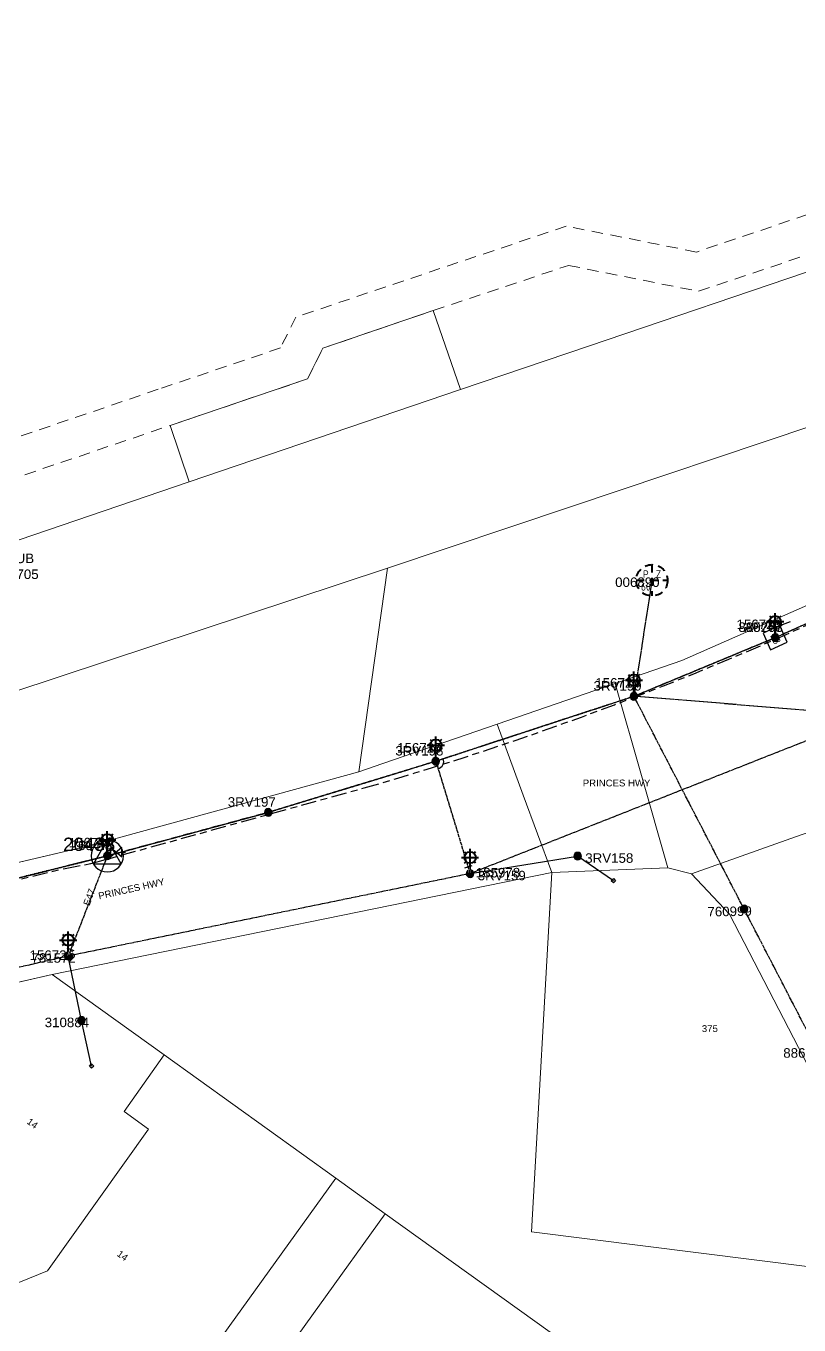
# Model space of a CAD drawing. Header units: metres. Extents: x 298818 to 303434, y 6182670 to 6184902.
# Drawn here: x 300197.5 to 300400.3, y 6183587.1 to 6183928.3 of the extents above; entities that cross this region are included whole.
import ezdxf
from ezdxf.enums import TextEntityAlignment as Align

# ---------------------------------------------------------------- set-up
doc = ezdxf.new("R2010")
doc.units = ezdxf.units.M
for name, pattern in [('Cable Exist OH', [1, 1, 0]), ('Cable Exist UG', [8.2, 4, -1.2, 1.8, -1.2]), ('Cable New OH', [6, 4, -2]), ('Dash', [5, 3, -2])]:
    doc.linetypes.add(name, pattern=pattern)
doc.layers.get('0').update_dxf_attribs({"color": 6})
for name, color, linetype, lineweight in [('Cadastre Easements_SP_EXT', 9, 'Continuous', 5), ('Cadastre Land Parcels_SP_EXT', 9, 'Continuous', 5), ('Cadastre Roads_SP_EXT', 9, 'Continuous', 5)]:
    doc.layers.add(name, color=color, linetype=linetype, lineweight=lineweight)
for name, color, linetype in [('Equip_LV_EXT', 7, 'Continuous'), ('Equip_SL_EXT', 7, 'Continuous'), ('Equip_SP_HV_EXT', 7, 'Continuous'), ('Equip_SP_HV_NEW', 2, 'Continuous'), ('Equip_SP_SL_EXT', 7, 'Continuous'), ('Mains_HV_EXT', 7, 'Continuous'), ('Mains_LV_EXT', 7, 'Continuous'), ('Mains_SL_EXT', 7, 'Continuous'), ('Mains_TR_EXT', 7, 'Continuous'), ('OH_Details_SP_MISC', 7, 'Continuous'), ('Services_SP_EXT', 7, 'Continuous'), ('Sub_SP_TR_HV_LV_EXT', 7, 'Continuous'), ('SupportsOH_SP_TR_HV_LV_SL_EXT', 7, 'Continuous')]:
    doc.layers.add(name, color=color, linetype=linetype)
doc.styles.add('iecARIAL', font='arial.ttf', dxfattribs={"height": 2})
doc.styles.add('IESYMBOL1', font='isocp.shx')
doc.styles.add('POLE_LABEL', font='arial.ttf')
doc.styles.add('SLCP_LABEL', font='arial.ttf', dxfattribs={"height": 3.5})
doc.styles.get("Standard").update_dxf_attribs({"font": 'arial.ttf'})
doc.linetypes.add('Cable E UG', pattern='A,6,-0.5,["E",Standard,S=1.7,R=0,X=0.5,Y=-1],-2.9', length=9.4)

# ---------------------------------------------------------------- blocks, each defined once
blk = doc.blocks.new('SUB_POLE_EXT')
blk.add_wipeout([(0, 4.22), (0.42, 4.2), (0.83, 4.14), (1.21, 4.05), (1.62, 3.9), (1.99, 3.72), (2.35, 3.51), (2.68, 3.26), (2.99, 2.99), (3.28, 2.66), (3.52, 2.34), (3.76, 1.92), (3.9, 1.62), (4.04, 1.23), (4.18, 0.63), (4.22, 0), (4.18, -0.61), (4.06, -1.15), (3.9, -1.62), (3.58, -2.24), (3.22, -2.73), (2.97, -3.01), (2.68, -3.26), (2.36, -3.5), (2, -3.72), (1.64, -3.89), (1.25, -4.03), (0.82, -4.14), (0.42, -4.2), (0, -4.22), (-0.41, -4.2), (-0.8, -4.15), (-1.21, -4.05), (-1.62, -3.9), (-1.99, -3.73), (-2.35, -3.51), (-2.68, -3.26), (-2.96, -3.02), (-3.23, -2.72), (-3.51, -2.35), (-3.71, -2.01), (-3.91, -1.6), (-4.05, -1.21), (-4.16, -0.76), (-4.22, -0.14), (-4.21, 0.39), (-4.14, 0.83), (-4.03, 1.27), (-3.9, 1.63), (-3.71, 2.02), (-3.5, 2.37), (-3.28, 2.67), (-2.99, 2.99), (-2.68, 3.27), (-2.33, 3.52), (-1.98, 3.73), (-1.63, 3.9), (-1.2, 4.05), (-0.78, 4.15), (-0.4, 4.21)])
blk.add_line((2.16, 0.48), (2.16, 0.48, 0))
blk.add_lwpolyline([(-4.22, 0, 1), (4.22, 0, 1)], format="xyb", close=True)
blk.add_lwpolyline([(2.14, 0.52), (0, 4.22), (-3.66, -2.11), (3.66, -2.11)], close=True)
for tag, height, flags, p in [('ASSET_NUM', 3.5, 8, (2, 2)), ('STREET_CODE', 0.2, 9, (1.5, 0)), ('CONSTRUCTED_VOLTAGE', 0.2, 9, (1.5, -0.2)), ('OPERATING_VOLTAGE', 0.2, 9, (1.5, -0.6)), ('OPERATED_BY', 0.2, 9, (1.5, -0.8)), ('ORIENTATION', 0.2, 9, (1.5, -1.2)), ('OWNED_BY', 0.2, 9, (1.5, -1.4)), ('SECONDARY_VOLTAGE', 0.2, 9, (1.5, -1.6)), ('STATE', 0.2, 9, (1.5, -1.8)), ('SUBSTATION_TYPE', 0.2, 9, (1.5, -2)), ('STREETNAME', 0.2, 9, (1.5, -2.8)), ('SUBURB', 0.2, 9, (1.5, -3)), ('Z', 0.2, 1, (1.5, -3.4)), ('NO_PHASES', 0.2, 9, (1.5, -0.4)), ('MAINTAINED_BY', 0.2, 9, (1.5, -1)), ('USAGE', 0.2, 9, (1.5, -2.2)), ('LEGEND', 0.2, 9, (1.5, -2.4)), ('LOCATION', 0.2, 9, (1.5, -2.6)), ('NOTES', 0.2, 9, (1.5, -3.2))]:
    blk.add_attdef(tag, text='', height=height, dxfattribs=dict(flags=flags)).set_placement(p, align=Align.MIDDLE_LEFT)
blk = doc.blocks.new('LV_OH_LINKS_DISTFUSE_EXT')
for p, q in [((0, 0), (0.96, 0)), ((3.84, 0), (4.8, 0))]:
    blk.add_line(p, q)
blk.add_lwpolyline([(3.84, -1.2), (3.84, 1.2), (0.96, -1.2), (0.96, 1.2)], close=True)
at = {"flags": 9}
for tag, p in [('ACTUAL_STATUS', (0, 0)), ('CONSTRUCTED_VOLTAGE', (0, -0.2)), ('OPERATING_VOLTAGE', (0, -0.6)), ('ORIENTATION', (0, -0.8)), ('OWNED_BY', (0, -1)), ('STATE', (0, -1.2)), ('SWITCH_TYPE', (0, -1.4)), ('NO_PHASES', (0, -0.4)), ('USAGE', (0, -1.6)), ('NOTES', (0, -1.8))]:
    blk.add_attdef(tag, text='', height=0.2, dxfattribs=at).set_placement(p, align=Align.MIDDLE_LEFT)
at = {"flags": 1}
blk.add_attdef('Z', (0, 0), '', height=0.2, dxfattribs=at)
blk = doc.blocks.new('SL_LANTERN_EXT')
at = {"lineweight": 40}
for p, q in [((-2.25, 4.22), (2.25, 4.22)), ((-1.46, 5.68), (-1.06, 5.28)), ((0, 1.97), (0, 6.47)), ((1.46, 5.68), (1.06, 5.28)), ((-1.46, 2.76), (-1.06, 3.16)), ((0, 0), (0, 2.72)), ((1.46, 2.76), (1.06, 3.16))]:
    blk.add_line(p, q, dxfattribs=at)
blk.add_circle((0, 4.22), 1.5, dxfattribs=at)
at = {"style": 'iecARIAL', "flags": 8}
blk.add_attdef('ASSET_NUM', (1.5, 1.5), '', height=2.5, dxfattribs=at)
for tag, p, height, flags in [('OPERATING_VOLTAGE', (0.98, -1.65), 0.2, 9), ('ORIENTATION', (0.98, -1.85), 0.2, 9), ('OWNED_BY', (0.98, -2.05), 0.2, 9), ('STATE', (0.98, -2.25), 0.2, 9), ('CONSTRUCTED_VOLTAGE', (0.98, -0.65), 0.2, 9), ('CONTROL_TYPE', (0.98, -0.85), 0.2, 9), ('LANTERN_PURPOSE', (0.98, -1.05), 0.2, 9), ('LANTERN_TYPE', (0.98, -1.25), 0.2, 9), ('NO_PHASES', (0.98, -1.45), 0.2, 9), ('USAGE', (0.98, -2.45), 0.2, 9), ('CEXIST', (0.98, -2.65), 0.2, 9), ('CNEW', (0.98, -2.85), 0.2, 9), ('CNUMBER', (0.98, -3.05), 0.2, 9), ('CREMOVE', (0.98, -3.25), 0.2, 9), ('CREPLACE', (0.98, -3.45), 0.2, 9), ('LNUMBER', (2.18, -3.25), 2.5, 8), ('LKINGHEIGHT', (0.98, -3.65), 0.2, 9), ('LBRACKET', (0.98, -3.85), 0.2, 9), ('LBRACKETVOCAB', (0.98, -4.05), 0.2, 9), ('LCATEGORY', (0.98, -4.25), 0.2, 9), ('LCHARGE1', (0.98, -4.45), 0.2, 9), ('LCHARGE1PERCENT', (0.98, -4.65), 0.2, 9), ('LCHARGE2', (0.98, -4.85), 0.2, 9), ('LCHARGE2PERCENT', (0.98, -5.05), 0.2, 9), ('LCHARGE3', (0.98, -5.25), 0.2, 9), ('LCHARGE3PERCENT', (0.98, -5.45), 0.2, 9), ('LEXIST', (0.98, -5.65), 0.2, 9), ('LLAMP', (0.98, -5.85), 0.2, 9), ('LLAMPVOCAB', (0.98, -6.05), 0.2, 9), ('LMAST', (0.98, -6.25), 0.2, 9), ('LMASTVOCAB', (0.98, -6.45), 0.2, 9), ('LNEW', (0.98, -6.65), 0.2, 9), ('LANTNUMBER', (0.98, -6.85), 0.2, 9), ('STREETNAME', (0.98, -9.25), 0.2, 9), ('SUBURB', (0.98, -9.45), 0.2, 1), ('LOUTREACH', (0.98, -7.25), 0.2, 9), ('LOUTREACHVOCAB', (0.98, -7.45), 0.2, 9), ('LRATECODE', (0.98, -7.65), 0.2, 9), ('LREMOVE', (0.98, -7.85), 0.2, 9), ('LREPLACE', (0.98, -8.05), 0.2, 9), ('LTYPE', (0.98, -8.25), 0.2, 9), ('LTYPEVOCAB', (0.98, -8.45), 0.2, 9), ('LEGEND', (0.98, -8.65), 0.2, 9), ('LOCATION', (0.98, -8.85), 0.2, 9), ('NOTES', (0.98, -9.05), 0.2, 9)]:
    blk.add_attdef(tag, p, '', height=height, dxfattribs=dict(flags=flags))
blk = doc.blocks.new('CCP_EXT')
blk.add_wipeout([(0, 0.57), (0.57, 0), (0, -0.57), (-0.57, 0)])
blk.add_lwpolyline([(-0.57, 0), (0, 0.57), (0.57, 0), (0, -0.57), (-0.57, 0)])
at = {"flags": 1}
blk.add_attdef('Z', (0, 0), '', height=0.2, dxfattribs=at)
at = {"flags": 9}
for tag, p in [('CCP_TYPE', (0, 0)), ('CONSTRUCTED_VOLTAGE', (0, -0.2)), ('OPERATING_VOLTAGE', (0, -0.6)), ('ORIENTATION', (0, -0.8)), ('OWNED_BY', (0, -1)), ('STATE', (0, -1.8)), ('NO_PHASES', (0, -0.4)), ('USAGE', (0, -1.2)), ('LEGEND', (0, -1.4)), ('LIFE_SUPPORT', (0, -1.6)), ('NOTES', (0, -2))]:
    blk.add_attdef(tag, text='', height=0.2, dxfattribs=at).set_placement(p, align=Align.MIDDLE_LEFT)
blk = doc.blocks.new('POLE_EXT')
blk.add_hatch(color=256).paths.add_polyline_path([(-1, 0, 1), (1, 0, 1)])
blk.add_lwpolyline([(-1, 0, 1), (1, 0, 1)], format="xyb", close=True)
for tag, height, flags, p in [('pNumber', 2.5, 8, (-17.84, 2.07)), ('OWNED_BY', 0.2, 9, (1.35, -0.4)), ('SPECIAL_USE', 0.2, 9, (1.35, -0.8)), ('STATE', 0.2, 9, (1.35, -1)), ('cLV', 0.2, 9, (1.35, -1.4)), ('hDepth', 0.2, 9, (1.35, -1.6)), ('hDia', 0.2, 9, (1.35, -1.8)), ('cHV', 0.2, 9, (1.35, -2)), ('cLinedev', 0.2, 9, (1.35, -3.4)), ('PARENT', 0.2, 9, (1.35, -0.6)), ('USAGE', 0.2, 9, (1.35, -1.2)), ('LBRACKET', 0.2, 9, (1.35, -2.2)), ('LExisting', 0.2, 9, (1.35, -2.4)), ('LANTNUMBER', 0.2, 9, (1.35, -2.6)), ('LOther', 0.2, 9, (1.35, -2.8)), ('LRemove', 0.2, 9, (1.35, -3)), ('LEGEND', 0.2, 9, (1.35, -3.2)), ('pExisting', 0.2, 9, (1.35, -3.8)), ('pFooting', 0.2, 9, (1.35, -4.4)), ('pNew', 0.2, 9, (1.35, -4.6)), ('pRelocate', 0.2, 9, (1.35, -5)), ('pRemove', 0.2, 9, (1.35, -5.2)), ('pReplace', 0.2, 9, (1.35, -5.4)), ('pStay', 0.2, 9, (1.35, -5.6)), ('pType', 0.2, 9, (1.35, -5.8)), ('cspan', 0.2, 9, (1.35, -6)), ('STREETNAME', 0.2, 9, (1.35, -6.2)), ('SUBURB', 0.2, 9, (1.35, -6.4)), ('LOCATION', 0.2, 9, (1.35, -3.6)), ('PFNUMBER', 0.2, 9, (1.35, -4)), ('NEWPFNUMBER', 0.2, 9, (1.35, -4.2)), ('NOTES', 0.2, 9, (1.35, -6.6)), ('MAINTAINED_BY', 0.2, 9, (1.36, -6.81)), ('OPERATED_BY', 0.2, 9, (1.36, -7.01))]:
    blk.add_attdef(tag, text='', height=height, dxfattribs=dict(flags=flags)).set_placement(p, align=Align.MIDDLE_LEFT)
at = {"style": 'POLE_LABEL'}
for tag, height, flags, p in [('STRUCTURE_PLANT_NUMBER', 0.2, 9, (1.35, 0.03)), ('ASSET_NUM', 2.5, 8, (2, 2)), ('STREET_CODE', 0.2, 9, (1.35, -0.2))]:
    blk.add_attdef(tag, text='', height=height, dxfattribs=dict(at, flags=flags)).set_placement(p, align=Align.MIDDLE_LEFT)
at = {"flags": 1}
blk.add_attdef('Z', (1.35, -7.33), '', height=0.2, dxfattribs=at)
blk = doc.blocks.new('HV_LOAD_BREAK_EXT')
blk.add_lwpolyline([(-2.4, -2.4), (2.4, -2.4), (2.4, 2.4), (-2.4, 2.4)], close=True)
at = {"insert": (-1.1, 0.99), "char_height": 2, "width": 2.9628, "attachment_point": 1}
blk.add_mtext('{\\Fisocp|c0;LB}', dxfattribs=at)
for tag, height, flags, p in [('STREET_CODE', 0.2, 9, (1.5, 0)), ('ASSET_NUM', 2.5, 8, (2, 2)), ('ACTUAL_STATUS', 0.2, 9, (1.5, -0.2)), ('CONSTRUCTED_VOLTAGE', 0.2, 9, (1.5, -0.4)), ('OPERATING_VOLTAGE', 0.2, 9, (1.5, -0.8)), ('ORIENTATION', 0.2, 9, (1.5, -1)), ('OWNED_BY', 0.2, 9, (1.5, -1.2)), ('OPERATED_BY', 0.2, 9, (1.5, -1.4)), ('STATE', 0.2, 9, (1.5, -1.8)), ('SWITCH_TYPE', 0.2, 9, (1.5, -2)), ('STREETNAME', 0.2, 9, (1.5, -2.8)), ('SUBURB', 0.2, 9, (1.5, -3)), ('NO_PHASES', 0.2, 9, (1.5, -0.6)), ('MAINTAINED_BY', 0.2, 9, (1.5, -1.6)), ('USAGE', 0.2, 9, (1.5, -2.2)), ('LEGEND', 0.2, 9, (1.5, -2.4)), ('LOCATION', 0.2, 9, (1.5, -2.6)), ('NOTES', 0.2, 9, (1.5, -3.2)), ('LABEL_ALIGNMENT', 0.2, 9, (1.5, -3.4)), ('Z', 0.2, 1, (1.5, -3.6))]:
    blk.add_attdef(tag, text='', height=height, dxfattribs=dict(flags=flags)).set_placement(p, align=Align.MIDDLE_LEFT)
blk = doc.blocks.new('End Shackle_EXT')
blk.add_wipeout([(0, 0.25), (1.81, 0.25), (1.82, -0.25), (0, -0.25)])
blk.add_line((1.81, -1), (1.81, 1))
at = {"flags": 1}
blk.add_attdef('Z', (0, 0), '', height=0.2, dxfattribs=at)
at = {"flags": 9}
for tag, p in [('CONNECTOR_TYPE', (0, 0)), ('CONSTRUCTED_VOLTAGE', (0, -0.2)), ('OPERATING_VOLTAGE', (0, -0.6)), ('ORIENTATION', (0, -0.8)), ('OWNED_BY', (0, -1)), ('STATE', (0, -1.2)), ('NO_PHASES', (0, -0.4)), ('USAGE', (0, -1.4)), ('NOTES', (0, -1.6))]:
    blk.add_attdef(tag, text='', height=0.2, dxfattribs=at).set_placement(p, align=Align.MIDDLE_LEFT)
blk = doc.blocks.new('SLCP_ZELL_EXT')
blk.add_wipeout([(-0.24, 7.5), (-0.71, 7.47), (-1.17, 7.41), (-1.64, 7.32), (-2.09, 7.21), (-2.54, 7.06), (-2.98, 6.89), (-3.41, 6.69), (-3.82, 6.46), (-4.22, 6.21), (-4.6, 5.93), (-4.96, 5.63), (-5.31, 5.31), (-5.63, 4.96), (-5.93, 4.6), (-6.21, 4.22), (-6.46, 3.82), (-6.69, 3.41), (-6.89, 2.98), (-7.06, 2.54), (-7.21, 2.09), (-7.32, 1.64), (-7.41, 1.17), (-7.47, 0.71), (-7.5, 0.24), (-7.5, -0.24), (-7.47, -0.71), (-7.41, -1.17), (-7.32, -1.64), (-7.21, -2.09), (-7.06, -2.54), (-6.89, -2.98), (-6.69, -3.41), (-6.46, -3.82), (-6.21, -4.22), (-5.93, -4.6), (-5.63, -4.96), (-5.31, -5.31), (-4.96, -5.63), (-4.6, -5.93), (-4.22, -6.21), (-3.82, -6.46), (-3.41, -6.69), (-2.98, -6.89), (-2.54, -7.06), (-2.09, -7.21), (-1.64, -7.32), (-1.17, -7.41), (-0.71, -7.47), (-0.24, -7.5), (0.24, -7.5), (0.71, -7.47), (1.17, -7.41), (1.64, -7.32), (2.09, -7.21), (2.54, -7.06), (2.98, -6.89), (3.41, -6.69), (3.82, -6.46), (4.22, -6.21), (4.6, -5.93), (4.96, -5.63), (5.31, -5.31), (5.63, -4.96), (5.93, -4.6), (6.21, -4.22), (6.46, -3.82), (6.69, -3.41), (6.89, -2.98), (7.06, -2.54), (7.21, -2.09), (7.32, -1.64), (7.41, -1.17), (7.47, -0.71), (7.5, -0.24), (7.5, 0.24), (7.47, 0.71), (7.41, 1.17), (7.32, 1.64), (7.21, 2.09), (7.06, 2.54), (6.89, 2.98), (6.69, 3.41), (6.46, 3.82), (6.21, 4.22), (5.93, 4.6), (5.63, 4.96), (5.31, 5.31), (4.96, 5.63), (4.6, 5.93), (4.22, 6.21), (3.82, 6.46), (3.41, 6.69), (2.98, 6.89), (2.54, 7.06), (2.09, 7.21), (1.64, 7.32), (1.17, 7.41), (0.71, 7.47), (0.24, 7.5)])
at = {"linetype": 'Dash', "lineweight": 40, "ltscale": 0.7}
for p, q in [((0, 4.11), (0, -4.11)), ((-4.11, 0), (4.11, 0))]:
    blk.add_line(p, q, dxfattribs=at)
blk.add_circle((0, 0), 4.11, dxfattribs=at)
at = {"lineweight": 40, "style": 'IESYMBOL1'}
for s, p in [('P', (-1.6, 0)), ('Z', (1.7, 0)), ('60', (-1.61, -3.31))]:
    blk.add_text(s, height=2, dxfattribs=at).set_placement(p, align=Align.BOTTOM_CENTER)
at = {"flags": 1}
blk.add_attdef('Z', (0, 0), '', height=0.2, dxfattribs=at)
at = {"style": 'SLCP_LABEL'}
for tag, height, flags, p in [('ASSET_NUM', 2.5, 8, (2, 2)), ('STREET_CODE', 0.2, 9, (0, -0.2))]:
    blk.add_attdef(tag, text='', height=height, dxfattribs=dict(at, flags=flags)).set_placement(p, align=Align.MIDDLE_LEFT)
at = {"flags": 9}
for tag, p in [('CONSTRUCTED_VOLTAGE', (0, -0.4)), ('CONTROL_TYPE', (0, -0.6)), ('OPERATING_VOLTAGE', (0, -1)), ('ORIENTATION', (0, -1.2)), ('OWNED_BY', (0, -1.4)), ('STATE', (0, -2)), ('NO_PHASES', (0, -0.8)), ('USAGE', (0, -1.6)), ('LOCATION', (0, -1.8)), ('NOTES', (0, -2.2))]:
    blk.add_attdef(tag, text='', height=0.2, dxfattribs=at).set_placement(p, align=Align.MIDDLE_LEFT)

msp = doc.modelspace()

# ---------------------------------------------------------------- linework, layer by layer
at = {"layer": 'Cadastre Land Parcels_SP_EXT', "linetype": 'Continuous'}
for points in [[(299970.77, 6183890.34), (300106.83, 6183790.37), (300116.68, 6183783.13), (300132.21, 6183771.73), (300240.28, 6183808.56), (300235.34, 6183823.37), (300271.39, 6183835.62), (300275.36, 6183843.63), (300304.36, 6183853.58), (300304.37, 6183853.58), (300311.52, 6183832.84), (300345.09, 6183844.22), (300468.81, 6183886.18), (300515.61, 6183902.07), (300522.16, 6183904.29), (300795.18, 6183996.66)], [(300240.04, 6183544.37), (300291.77, 6183616.37), (300291.77, 6183616.37), (300278.77, 6183625.71), (300215.55, 6183537.72)]]:
    msp.add_lwpolyline(points, dxfattribs=at)
for points in [[(300581.15, 6183859.63), (300667.62, 6183896.69), (300689.73, 6183906.17), (300690.58, 6183906.53), (300836.2, 6183968.94), (300764.06, 6183944.09), (300648.29, 6183905.43), (300646.99, 6183904.99), (300488.63, 6183851.81), (300493.24, 6183838.47), (300472.42, 6183831.06), (300467.58, 6183844.74), (300340.38, 6183802.01), (300292.31, 6183785.87), (300284.79, 6183732.42), (300291.14, 6183734.61), (300321.09, 6183744.94), (300352.11, 6183755.63), (300369.56, 6183761.65), (300402.6, 6183776.17), (300443.36, 6183794.08), (300482.5, 6183812.7), (300486.71, 6183814.7), (300581.15, 6183859.63)], [(300311.52, 6183832.84), (300304.37, 6183853.58), (300304.36, 6183853.58), (300275.36, 6183843.63), (300271.39, 6183835.62), (300235.34, 6183823.37), (300240.28, 6183808.56), (300311.52, 6183832.84)], [(300372.13, 6183705.61), (300365.89, 6183707.19), (300335.51, 6183705.99), (300330.17, 6183611.65), (300418.52, 6183600.49), (300419.58, 6183622.62), (300382.14, 6183695.01), (300372.13, 6183705.61)], [(300233.74, 6183658.07), (300204.3, 6183679.23), (300149.73, 6183666.64), (300155.38, 6183642.23), (300180.93, 6183592.33), (300203.1, 6183601.38), (300229.65, 6183638.57), (300223.23, 6183643.21), (300233.74, 6183658.07)], [(300278.77, 6183625.71), (300233.74, 6183658.07), (300223.23, 6183643.21), (300229.65, 6183638.57), (300203.1, 6183601.38), (300180.93, 6183592.33), (300204.26, 6183546.78), (300215.55, 6183537.72), (300278.77, 6183625.71)], [(300216.92, 6183506.22), (300262.13, 6183473.8), (300297.97, 6183523.78), (300339.68, 6183581.95), (300291.77, 6183616.37), (300240.04, 6183544.37), (300236, 6183538.74), (300232.94, 6183534.49), (300230.94, 6183531.71), (300228.55, 6183528.38), (300226.77, 6183525.81), (300225.07, 6183523.17), (300222.69, 6183519.1), (300221.23, 6183516.31), (300219.23, 6183512.04), (300216.92, 6183506.22)]]:
    msp.add_lwpolyline(points, close=True, dxfattribs=at)
at = {"layer": 'Cadastre Roads_SP_EXT', "linetype": 'Continuous'}
for p, q in [((300321.09, 6183744.94), (300291.14, 6183734.61)), ((300327.99, 6183726.31), (300321.09, 6183744.94)), ((300291.14, 6183734.61), (300284.79, 6183732.42)), ((300335.51, 6183705.99), (300327.99, 6183726.31)), ((300149.73, 6183666.64), (300204.3, 6183679.23))]:
    msp.add_line(p, q, dxfattribs=at)
msp.add_lwpolyline([(300424.13, 6183724.05), (300398.24, 6183714.87), (300372.13, 6183705.61), (300382.14, 6183695.01), (300419.58, 6183622.62)], dxfattribs=at)
at = {"layer": 'Mains_HV_EXT', "linetype": 'Cable Exist OH'}
for points in [[(300394.1, 6183767.64), (300478.04, 6183805.59)], [(300357.03, 6183752.25), (300394.1, 6183767.64)], [(300566.96, 6183419.13), (300531.37, 6183465.5), (300499.18, 6183507.6), (300472.18, 6183542.63), (300443.84, 6183584.44), (300357.03, 6183752.25)], [(300173.71, 6183699.11), (300218.81, 6183710.33)]]:
    msp.add_lwpolyline(points, dxfattribs=at)
at = {"layer": 'Mains_HV_EXT', "linetype": 'Cable E UG'}
for points in [[(300394.21, 6183767.69), (300394.33, 6183770.29), (300396.03, 6183771.05)], [(300396.02, 6183771.06), (300398.09, 6183771.88)]]:
    msp.add_lwpolyline(points, dxfattribs=at)
at = {"layer": 'Mains_LV_EXT', "linetype": 'Continuous'}
msp.add_lwpolyline([(300305.6, 6183733.28, 0.501629), (300306.91, 6183735.85)], format="xyb", dxfattribs=at)
at = {"layer": 'Mains_SL_EXT', "linetype": 'Cable Exist OH'}
for points in [[(300445.85, 6183790.85), (300394.1, 6183767.64)], [(300394.1, 6183767.64), (300357.03, 6183752.25)], [(300357.03, 6183752.25), (300305.02, 6183735.2)], [(300419.06, 6183747.19), (300357.03, 6183752.25)]]:
    msp.add_lwpolyline(points, dxfattribs=at)
at = {"layer": 'Services_SP_EXT'}
msp.add_lwpolyline([(300314.02, 6183705.68), (300342.25, 6183710.27)], dxfattribs=at)

# ---------------------------------------------------------------- block references
at = {"layer": 'Equip_SP_HV_EXT'}
ref = msp.add_blockref('HV_LOAD_BREAK_EXT', (300394.1, 6183767.64), dxfattribs=dict(at, rotation=294.1209831298917))
ref.add_attrib('ASSET_NUM', 'A0777', dxfattribs={"layer": '0', "height": 2.5}).set_placement((300396.1, 6183768.39), align=Align.BOTTOM_RIGHT)
at = {"layer": 'Equip_SP_SL_EXT'}
ref = msp.add_blockref('SL_LANTERN_EXT', (300394.1, 6183767.64), dxfattribs=at)
ref.add_attrib('ASSET_NUM', '156723', dxfattribs={"layer": '0', "height": 2.5, "style": 'iecARIAL'}).set_placement((300395.6, 6183769.14), align=Align.BOTTOM_RIGHT)
ref = msp.add_blockref('SL_LANTERN_EXT', (300357.03, 6183752.25), dxfattribs=at)
ref.add_attrib('ASSET_NUM', '156724', dxfattribs={"layer": '0', "height": 2.5, "style": 'iecARIAL'}).set_placement((300358.53, 6183753.76), align=Align.BOTTOM_RIGHT)
ref = msp.add_blockref('SL_LANTERN_EXT', (300305.02, 6183735.2), dxfattribs=at)
ref.add_attrib('ASSET_NUM', '156725', dxfattribs={"layer": '0', "height": 2.5, "style": 'iecARIAL'}).set_placement((300306.52, 6183736.7), align=Align.BOTTOM_RIGHT)
ref = msp.add_blockref('SL_LANTERN_EXT', (300314.02, 6183705.68), dxfattribs=at)
ref.add_attrib('ASSET_NUM', '185978', dxfattribs={"layer": '0', "height": 2.5, "style": 'iecARIAL'}).set_placement((300315.52, 6183707.18), align=Align.TOP_LEFT)
ref = msp.add_blockref('SL_LANTERN_EXT', (300208.55, 6183684.03), dxfattribs=at)
ref.add_attrib('ASSET_NUM', '156726', dxfattribs={"layer": '0', "height": 2.5, "style": 'iecARIAL'}).set_placement((300210.05, 6183685.53), align=Align.TOP_RIGHT)
at = {"layer": 'SupportsOH_SP_TR_HV_LV_SL_EXT'}
ref = msp.add_blockref('POLE_EXT', (300394.1, 6183767.64), dxfattribs=at)
ref.add_attrib('ASSET_NUM', '885203', dxfattribs={"layer": '0', "height": 2.5, "style": 'POLE_LABEL'}).set_placement((300396.1, 6183768.39), align=Align.BOTTOM_RIGHT)
ref = msp.add_blockref('POLE_EXT', (300357.03, 6183752.25), dxfattribs=at)
ref.add_attrib('ASSET_NUM', '3RV199', dxfattribs={"layer": '0', "height": 2.5, "style": 'POLE_LABEL'}).set_placement((300359.04, 6183753), align=Align.BOTTOM_RIGHT)
ref = msp.add_blockref('POLE_EXT', (300305.02, 6183735.2), dxfattribs=at)
ref.add_attrib('ASSET_NUM', '3RV198', dxfattribs={"layer": '0', "height": 2.5, "style": 'POLE_LABEL'}).set_placement((300307.02, 6183735.95), align=Align.BOTTOM_RIGHT)
ref = msp.add_blockref('POLE_EXT', (300261.04, 6183721.75), dxfattribs=at)
ref.add_attrib('ASSET_NUM', '3RV197', dxfattribs={"layer": '0', "height": 2.5, "style": 'POLE_LABEL'}).set_placement((300263.04, 6183722.5), align=Align.BOTTOM_RIGHT)
ref = msp.add_blockref('POLE_EXT', (300342.25, 6183710.27), dxfattribs=at)
ref.add_attrib('ASSET_NUM', '3RV158', dxfattribs={"layer": '0', "height": 2.5, "style": 'POLE_LABEL'}).set_placement((300344.25, 6183711.02), align=Align.TOP_LEFT)
ref = msp.add_blockref('POLE_EXT', (300314.02, 6183705.68), dxfattribs=at)
ref.add_attrib('ASSET_NUM', '3RV159', dxfattribs={"layer": '0', "height": 2.5, "style": 'POLE_LABEL'}).set_placement((300316.02, 6183706.43), align=Align.TOP_LEFT)
ref = msp.add_blockref('POLE_EXT', (300385.94, 6183696.37), dxfattribs=at)
ref.add_attrib('ASSET_NUM', '760999', dxfattribs={"layer": '0', "height": 2.5, "rotation": 1, "style": 'POLE_LABEL'}).set_placement((300387.94, 6183697.12), align=Align.TOP_RIGHT)
ref = msp.add_blockref('POLE_EXT', (300208.55, 6183684.03), dxfattribs=at)
ref.add_attrib('ASSET_NUM', '781572', dxfattribs={"layer": '0', "height": 2.5, "style": 'POLE_LABEL'}).set_placement((300210.55, 6183684.78), align=Align.TOP_RIGHT)
ref = msp.add_blockref('POLE_EXT', (300212.03, 6183667.11), dxfattribs=at)
ref.add_attrib('ASSET_NUM', '310884', dxfattribs={"layer": '0', "height": 2.5, "style": 'POLE_LABEL'}).set_placement((300214.03, 6183667.86), align=Align.TOP_RIGHT)
ref = msp.add_blockref('POLE_EXT', (300405.87, 6183657.84), dxfattribs=at)
ref.add_attrib('ASSET_NUM', '886592', dxfattribs={"layer": '0', "height": 2.5, "style": 'POLE_LABEL'}).set_placement((300407.87, 6183658.59), align=Align.MIDDLE_RIGHT)

# ---------------------------------------------------------------- texts
at = {"layer": 'Cadastre Land Parcels_SP_EXT'}
msp.add_text('375', height=1.8, dxfattribs=at).set_placement((300374.85, 6183664.08))
for p in [(300197.51, 6183640.21), (300221.15, 6183605.47)]:
    msp.add_text('14', height=1.8, rotation=323.7, dxfattribs=at).set_placement(p)
at = {"layer": 'Cadastre Roads_SP_EXT'}
msp.add_text('PRINCES HWY', height=1.8, dxfattribs=at).set_placement((300343.6, 6183728.58))
at = {"layer": 'Mains_LV_EXT'}
msp.add_text('E47', height=1.8, rotation=69.3554, dxfattribs=at).set_placement((300214.11, 6183697.08))

# ---------------------------------------------------------------- next in the draw order: block references
at = {"layer": 'Sub_SP_TR_HV_LV_EXT'}
ref = msp.add_blockref('SUB_POLE_EXT', (300218.81, 6183710.33), dxfattribs=at)
ref.add_attrib('ASSET_NUM', '20438', dxfattribs={"layer": '0', "height": 3.5}).set_placement((300220.81, 6183710.58), align=Align.BOTTOM_RIGHT)

# ---------------------------------------------------------------- next in the draw order: linework, layer by layer
at = {"layer": 'Cadastre Land Parcels_SP_EXT', "linetype": 'Continuous'}
for points in [[(300795.18, 6183996.66), (300522.15, 6183904.29), (300515.61, 6183902.07), (300468.81, 6183886.18), (300345.09, 6183844.22), (300311.52, 6183832.84), (300240.28, 6183808.56), (300132.21, 6183771.73), (300010.8, 6183731.05), (299642.07, 6183608.23), (299634.99, 6183626.56), (299565.18, 6183601.64), (299503.04, 6183575.2)], [(299403.77, 6183506.98), (299546.59, 6183531.66), (299600.29, 6183540.53), (299620.79, 6183548.2), (299688.57, 6183583.03), (299770.71, 6183612.41), (299888.91, 6183651.69), (300074.78, 6183714.37), (300095.37, 6183720.66), (300292.31, 6183785.87), (300340.38, 6183802.01), (300467.58, 6183844.74), (300488.63, 6183851.81), (300646.99, 6183904.99)]]:
    msp.add_lwpolyline(points, dxfattribs=at)
msp.add_lwpolyline([(300284.79, 6183732.42), (300292.31, 6183785.87), (300095.37, 6183720.66), (300103.23, 6183690.57), (300108.22, 6183688.09), (300214.37, 6183713.07), (300284.79, 6183732.42)], close=True, dxfattribs=at)
at = {"layer": 'Cadastre Roads_SP_EXT', "linetype": 'Continuous'}
for p, q in [((300284.79, 6183732.42), (300214.37, 6183713.07)), ((300214.37, 6183713.07), (300108.22, 6183688.09)), ((300204.3, 6183679.23), (300335.51, 6183705.99))]:
    msp.add_line(p, q, dxfattribs=at)
at = {"layer": 'Mains_HV_EXT', "linetype": 'Cable Exist OH'}
msp.add_lwpolyline([(300218.81, 6183710.33), (300261.04, 6183721.75), (300305.02, 6183735.2), (300357.03, 6183752.25)], dxfattribs=at)
at = {"layer": 'Mains_SL_EXT', "linetype": 'Cable Exist OH'}
msp.add_lwpolyline([(300305.02, 6183735.2), (300261.04, 6183721.75), (300218.81, 6183710.33)], dxfattribs=at)

# ---------------------------------------------------------------- next in the draw order: block references
at = {"layer": 'Equip_LV_EXT'}
msp.add_blockref('LV_OH_LINKS_DISTFUSE_EXT', (300218.81, 6183711.33), dxfattribs=at)
at = {"layer": 'Equip_SP_SL_EXT'}
ref = msp.add_blockref('SL_LANTERN_EXT', (300218.81, 6183710.33), dxfattribs=at)
ref.add_attrib('ASSET_NUM', '156727', dxfattribs={"layer": '0', "height": 2.5, "style": 'iecARIAL'}).set_placement((300220.31, 6183711.83), align=Align.BOTTOM_RIGHT)
at = {"layer": 'SupportsOH_SP_TR_HV_LV_SL_EXT'}
ref = msp.add_blockref('POLE_EXT', (300218.84, 6183710.36), dxfattribs=at)
ref.add_attrib('ASSET_NUM', '269475', dxfattribs={"layer": '0', "height": 2.5, "style": 'POLE_LABEL'}).set_placement((300220.84, 6183711.11), align=Align.BOTTOM_RIGHT)

# ---------------------------------------------------------------- next in the draw order: texts
at = {"layer": 'Cadastre Roads_SP_EXT'}
msp.add_text('PRINCES HWY', height=1.8, rotation=12.5121, dxfattribs=at).set_placement((300216.68, 6183698.9))

# ---------------------------------------------------------------- next in the draw order: block references
at = {"layer": 'Equip_SL_EXT'}
ref = msp.add_blockref('SLCP_ZELL_EXT', (300361.75, 6183782.71), dxfattribs=at)
ref.add_attrib('ASSET_NUM', '006890', dxfattribs={"layer": '0', "height": 2.5, "style": 'SLCP_LABEL'}).set_placement((300363.75, 6183783.46), align=Align.TOP_RIGHT)
at = {"layer": 'Services_SP_EXT'}
for p in [(300351.63, 6183703.83), (300214.68, 6183655.13)]:
    msp.add_blockref('CCP_EXT', p, dxfattribs=at)

# ---------------------------------------------------------------- next in the draw order: linework, layer by layer
at = {"layer": 'Cadastre Easements_SP_EXT', "linetype": 'Dash'}
for points in [[(300789.84, 6184009.15), (300468.95, 6183901.09), (300373.42, 6183868.92), (300339.26, 6183875.71), (300268.31, 6183851.84), (300264.26, 6183843.74), (300232.2, 6183832.86), (300113.49, 6183792.61), (300106.83, 6183790.37), (300039.96, 6183767.84), (299997.82, 6183753.62), (299976.05, 6183762.05)], [(299870.65, 6183790.44), (299997.54, 6183742.99), (299997.71, 6183743.04), (300012.35, 6183747.98), (300116.68, 6183783.13), (300235.34, 6183823.37), (300271.39, 6183835.62), (300275.36, 6183843.63), (300304.36, 6183853.58), (300304.37, 6183853.58), (300339.85, 6183865.4), (300374, 6183858.6), (300502.36, 6183901.81), (300793.82, 6183999.94)]]:
    msp.add_lwpolyline(points, dxfattribs=at)
at = {"layer": 'Cadastre Roads_SP_EXT', "linetype": 'Continuous'}
msp.add_lwpolyline([(300365.89, 6183707.19), (300359, 6183731.41), (300352.11, 6183755.63), (300321.09, 6183744.94), (300327.99, 6183726.31), (300335.51, 6183705.99), (300365.89, 6183707.19)], close=True, dxfattribs=at)
msp.add_lwpolyline([(300418.52, 6183600.49), (300330.17, 6183611.65), (300335.51, 6183705.99), (300204.3, 6183679.23), (300233.74, 6183658.08), (300278.77, 6183625.71), (300291.77, 6183616.37), (300339.68, 6183581.95), (300388.41, 6183546.94), (300407.4, 6183533.3)], dxfattribs=at)
at = {"layer": 'Mains_LV_EXT', "linetype": 'Cable Exist OH'}
msp.add_lwpolyline([(300478.03, 6183805.58), (300445.85, 6183790.85), (300394.1, 6183767.64), (300357.03, 6183752.25), (300305.02, 6183735.2)], dxfattribs=at)
at = {"layer": 'Mains_SL_EXT', "linetype": 'Cable Exist OH'}
msp.add_lwpolyline([(300361.75, 6183782.71), (300357.03, 6183752.25)], dxfattribs=at)
at = {"layer": 'Services_SP_EXT'}
for points in [[(300351.63, 6183703.83), (300342.25, 6183710.27)], [(300214.68, 6183655.13), (300212.03, 6183667.11), (300208.55, 6183684.03)]]:
    msp.add_lwpolyline(points, dxfattribs=at)

# ---------------------------------------------------------------- next in the draw order: block references
at = {"layer": 'Mains_LV_EXT'}
for p, rotation in [((300314.02, 6183705.68), 105.8739970786812), ((300208.55, 6183684.03), 69.35540424720004)]:
    msp.add_blockref('End Shackle_EXT', p, dxfattribs=dict(at, rotation=rotation))

# ---------------------------------------------------------------- next in the draw order: linework, layer by layer
at = {"layer": 'Mains_LV_EXT', "linetype": 'Cable Exist OH'}
for points in [[(300305.02, 6183735.2), (300314.02, 6183705.68)], [(300218.81, 6183710.33), (300208.55, 6183684.03)]]:
    msp.add_lwpolyline(points, dxfattribs=at)
at = {"layer": 'Mains_SL_EXT', "linetype": 'Cable Exist OH'}
for points in [[(300305.02, 6183735.2), (300314.02, 6183705.68)], [(300218.81, 6183710.33), (300173.74, 6183699.15), (300123.32, 6183687.74)], [(300218.81, 6183710.33), (300208.55, 6183684.03)]]:
    msp.add_lwpolyline(points, dxfattribs=at)
at = {"layer": 'Mains_TR_EXT', "linetype": 'Cable Exist OH'}
msp.add_lwpolyline([(301409.86, 6184014.77), (301349.01, 6184023.59), (301230.83, 6184040.69), (301136.5, 6184054.18), (301061.72, 6184032.26), (301017.43, 6184013.13), (300975.49, 6183993.56), (300934.9, 6183975.15), (300853.01, 6183939.12), (300768.54, 6183905.22), (300694.14, 6183875.8), (300606.71, 6183841.22), (300517.34, 6183801.01), (300419.06, 6183747.19), (300314.02, 6183705.68), (300208.55, 6183684.03), (300098.1, 6183658.72), (300016.71, 6183640.01), (299923.71, 6183618.73)], dxfattribs=at)
at = {"layer": 'Mains_TR_EXT', "linetype": 'Cable Exist UG'}
msp.add_lwpolyline([(299927.25, 6183643.84), (299937.08, 6183646.08), (299990.71, 6183657.52), (300143.42, 6183691.6), (300143.42, 6183691.6), (300207.73, 6183707.07), (300214.48, 6183708.3), (300214.48, 6183708.3), (300286.2, 6183728.18), (300286.2, 6183728.18, 0.042524), (300423.96, 6183781), (300423.96, 6183781), (300501.25, 6183816.6), (300501.25, 6183816.6), (300546.37, 6183838.07), (300583.52, 6183855.76), (300626.85, 6183874.22)], format="xyb", dxfattribs=at)
at = {"layer": 'OH_Details_SP_MISC', "color": 7, "linetype": 'Continuous', "flags": 128}
msp.add_lwpolyline([(300068.49, 6183674.74), (300123.32, 6183687.74), (300173.74, 6183699.13), (300218.84, 6183710.36), (300261.04, 6183721.75)], dxfattribs=at)

# ---------------------------------------------------------------- next in the draw order: texts
at = {"layer": 'Equip_SP_HV_NEW', "linetype": 'Cable New OH', "insert": (300190.16, 6183789.72), "char_height": 2.5, "attachment_point": 1, "bg_fill": 3, "box_fill_scale": 1.2, "bg_fill_color": 256, "bg_fill_transparency": 0}
msp.add_mtext_dynamic_manual_height_columns('\\pi2.2671;SUB\\P\\pi0.92248;41705', width=11.3726, gutter_width=4, heights=[0], dxfattribs=at)

doc.saveas('drawing.dxf')
